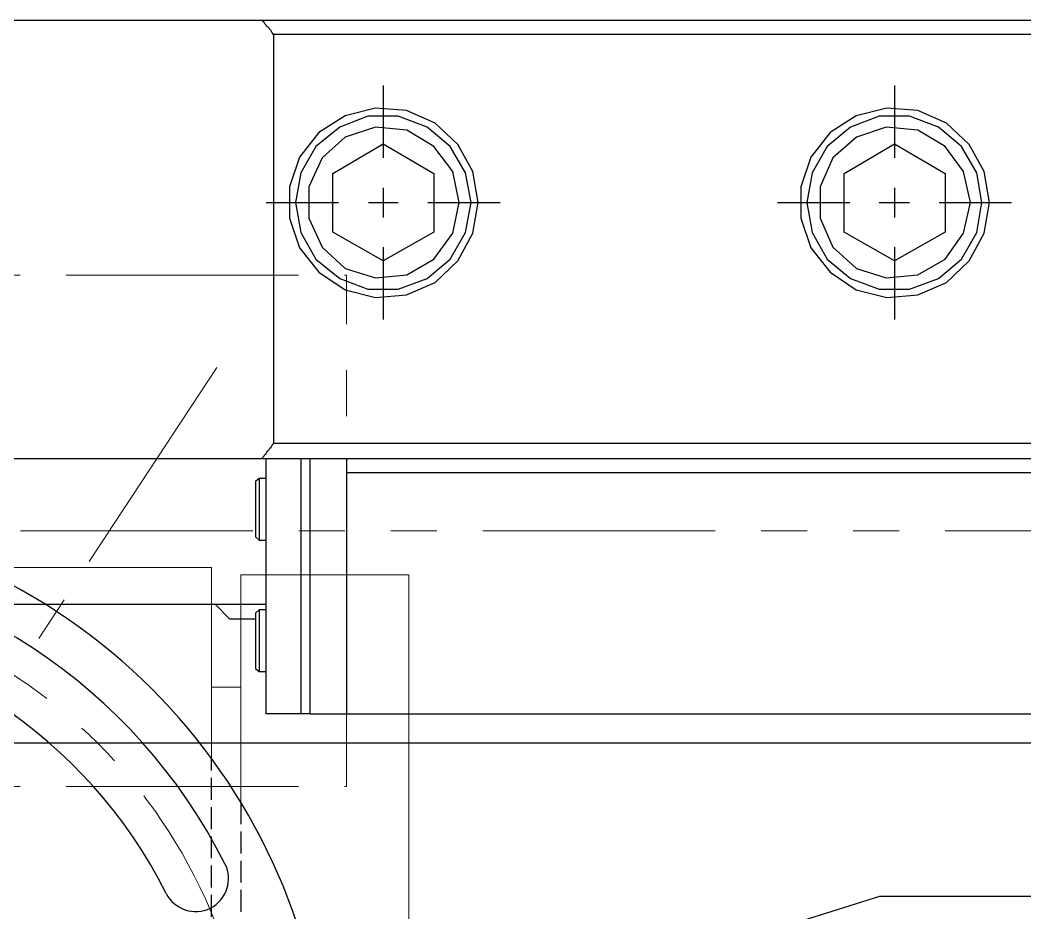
# Model space of a CAD drawing. Header units: millimetres. Extents: x -211 to 45495, y 24 to 52952.
# Drawn here: x 9354.1 to 9491.7, y 40593.2 to 40715.5 of the extents above; entities that cross this region are included whole.
import ezdxf

# ---------------------------------------------------------------- set-up
doc = ezdxf.new("R2010")
doc.units = ezdxf.units.MM
for name, pattern in [('CENTER', [50.7, 31.8, -6.3, 6.3, -6.3]), ('DASHED', [4, 3, -1]), ('PHANTOM', [63.3, 31.8, -6.3, 6.3, -6.3, 6.3, -6.3])]:
    doc.linetypes.add(name, pattern=pattern)
doc.layers.add('Layer2', color=7, linetype='Continuous')

# ---------------------------------------------------------------- blocks, each defined once
blk = doc.blocks.new('BLKF152')
at = {"layer": 'Layer2', "color": 3, "linetype": 'Continuous', "lineweight": 25}
for centre, radius, start, end in [((9317.91, 40637.45), 4.5, 83.5128, 269.5517), ((9313.79, 40565.55), 76.52, 26.7187, 86.7187), ((9313.79, 40565.55), 67.52, 26.7187, 86.53), ((9378.12, 40597.93), 4.5, 206.7187, 26.7187)]:
    blk.add_arc(centre, radius, start, end, dxfattribs=at)
blk = doc.blocks.new('BLKF139')
at = {"layer": 'Layer2', "color": 7, "linetype": 'CENTER', "lineweight": 13}
blk.add_line((9381.01, 40667.95), (9246.57, 40463.14), dxfattribs=at)
blk.add_circle((9313.79, 40565.55), 72.02, dxfattribs=at)
at = {"layer": 'Layer2', "color": 3, "linetype": 'Continuous', "lineweight": 25}
blk.add_arc((9313.79, 40565.55), 82.5, 254.3584, 219.079, dxfattribs=at)
blk.add_blockref('BLKF152', (0, 0), dxfattribs=at)
blk = doc.blocks.new('BLKF157')
at = {"layer": 'Layer2', "color": 6, "linetype": 'Continuous', "lineweight": 20}
for p, q in [((9380.29, 40640.55), (9348.16, 40640.55)), ((9380.29, 40614.37), (9380.29, 40640.55)), ((9384.29, 40639.55), (9384.29, 40608.39)), ((9407.29, 40639.55), (9384.29, 40639.55)), ((9407.29, 40341.55), (9407.29, 40639.55)), ((9384.29, 40624.15), (9380.29, 40624.15))]:
    blk.add_line(p, q, dxfattribs=at)
at = {"layer": 'Layer2', "color": 7, "linetype": 'DASHED', "lineweight": 25}
for p, q in [((9380.29, 40516.72), (9380.29, 40614.37)), ((9384.29, 40608.39), (9384.29, 40522.7))]:
    blk.add_line(p, q, dxfattribs=at)
blk = doc.blocks.new('BLKF156')
at = {"layer": 'Layer2', "color": 6, "linetype": 'Continuous', "lineweight": 20}
blk.add_blockref('BLKF157', (0, 0), dxfattribs=at)
blk = doc.blocks.new('BLKF135')
at = {"layer": 'Layer2', "color": 7, "linetype": 'Continuous', "lineweight": 13}
blk.add_blockref('BLKF139', (0, 0), dxfattribs=at)
at = {"layer": 'Layer2', "color": 7, "linetype": 'CENTER', "lineweight": 13}
blk.add_blockref('BLKF156', (0, 0), dxfattribs=at)
blk = doc.blocks.new('BLKF1714')
at = {"layer": 'Layer2', "color": 7, "linetype": 'Continuous', "lineweight": 25}
for p, q in [((9387.5, 40715.16), (9387.33, 40715.33)), ((9387.59, 40714.99), (9387.5, 40715.16)), ((9387.76, 40714.81), (9387.59, 40714.99)), ((9387.85, 40714.64), (9387.76, 40714.81)), ((9388.02, 40714.56), (9387.85, 40714.64)), ((9388.19, 40714.38), (9388.02, 40714.56)), ((9388.28, 40714.21), (9388.19, 40714.38)), ((9388.45, 40714.04), (9388.28, 40714.21)), ((9388.54, 40713.87), (9388.45, 40714.04)), ((9388.71, 40713.69), (9388.54, 40713.87)), ((9388.79, 40713.52), (9388.71, 40713.69)), ((9716.8, 40713.52), (9388.79, 40713.52))]:
    blk.add_line(p, q, dxfattribs=at)
blk = doc.blocks.new('BLKF1715')
at = {"layer": 'Layer2', "color": 7, "linetype": 'Continuous', "lineweight": 25}
for p, q in [((9388.19, 40656.69), (9388.28, 40656.86)), ((9388.28, 40656.86), (9388.45, 40657.03)), ((9388.45, 40657.03), (9388.54, 40657.2)), ((9388.54, 40657.2), (9388.71, 40657.38)), ((9387.24, 40655.48), (9387.33, 40655.65)), ((9387.33, 40655.65), (9387.5, 40655.83)), ((9387.5, 40655.83), (9387.59, 40656)), ((9387.59, 40656), (9387.76, 40656.17)), ((9387.76, 40656.17), (9387.85, 40656.34)), ((9387.85, 40656.34), (9388.02, 40656.52)), ((9388.02, 40656.52), (9388.19, 40656.69))]:
    blk.add_line(p, q, dxfattribs=at)
blk = doc.blocks.new('BLKF2025')
at = {"layer": 'Layer2', "color": 7, "linetype": 'Continuous', "lineweight": 25}
for p, q in [((9472.67, 40700.86), (9468.62, 40699.49)), ((9476.98, 40700.43), (9472.67, 40700.86)), ((9480.76, 40698.19), (9476.98, 40700.43)), ((9468.62, 40699.49), (9465.35, 40696.64)), ((9483.26, 40694.75), (9480.76, 40698.19)), ((9465.35, 40696.64), (9463.63, 40692.68)), ((9484.21, 40690.53), (9483.26, 40694.75)), ((9463.63, 40692.68), (9463.63, 40688.38)), ((9463.63, 40688.38), (9465.35, 40684.42)), ((9480.76, 40682.78), (9483.26, 40686.31)), ((9465.35, 40684.42), (9468.62, 40681.49)), ((9476.98, 40680.63), (9480.76, 40682.78)), ((9468.62, 40681.49), (9472.67, 40680.2)), ((9472.67, 40680.2), (9476.98, 40680.63))]:
    blk.add_line(p, q, dxfattribs=at)
blk = doc.blocks.new('BLKF2026')
at = {"layer": 'Layer2', "color": 7, "linetype": 'Continuous', "lineweight": 25}
for p, q in [((9471.72, 40702.33), (9467.76, 40700.86)), ((9475.86, 40702.33), (9471.72, 40702.33)), ((9479.82, 40700.86), (9475.86, 40702.33)), ((9467.76, 40700.86), (9464.58, 40698.19)), ((9483, 40698.19), (9479.82, 40700.86)), ((9464.58, 40698.19), (9462.51, 40694.58)), ((9485.07, 40694.58), (9483, 40698.19)), ((9462.51, 40694.58), (9461.82, 40690.53)), ((9485.76, 40690.53), (9485.07, 40694.58)), ((9461.82, 40690.53), (9462.51, 40686.4)), ((9462.51, 40686.4), (9464.58, 40682.78)), ((9483, 40682.78), (9485.07, 40686.4)), ((9464.58, 40682.78), (9467.76, 40680.11)), ((9479.82, 40680.11), (9483, 40682.78)), ((9467.76, 40680.11), (9471.72, 40678.65)), ((9475.86, 40678.65), (9479.82, 40680.11)), ((9471.72, 40678.65), (9475.86, 40678.65))]:
    blk.add_line(p, q, dxfattribs=at)
blk = doc.blocks.new('BLKF2031')
at = {"layer": 'Layer2', "color": 7, "linetype": 'Continuous', "lineweight": 25}
for p, q in [((9401.71, 40702.33), (9397.84, 40700.86)), ((9405.85, 40702.33), (9401.71, 40702.33)), ((9409.81, 40700.86), (9405.85, 40702.33)), ((9397.84, 40700.86), (9394.56, 40698.19)), ((9412.99, 40698.19), (9409.81, 40700.86)), ((9394.56, 40698.19), (9392.5, 40694.58)), ((9415.06, 40694.58), (9412.99, 40698.19)), ((9392.5, 40694.58), (9391.81, 40690.53)), ((9415.83, 40690.53), (9415.06, 40694.58)), ((9391.81, 40690.53), (9392.5, 40686.4)), ((9392.5, 40686.4), (9394.56, 40682.78)), ((9412.99, 40682.78), (9415.06, 40686.4)), ((9394.56, 40682.78), (9397.84, 40680.11)), ((9409.81, 40680.11), (9412.99, 40682.78)), ((9397.84, 40680.11), (9401.71, 40678.65)), ((9405.85, 40678.65), (9409.81, 40680.11)), ((9401.71, 40678.65), (9405.85, 40678.65))]:
    blk.add_line(p, q, dxfattribs=at)
blk = doc.blocks.new('BLKF2032')
at = {"layer": 'Layer2', "color": 7, "linetype": 'Continuous', "lineweight": 25}
for p, q in [((9402.75, 40700.86), (9398.61, 40699.49)), ((9407.05, 40700.43), (9402.75, 40700.86)), ((9410.75, 40698.19), (9407.05, 40700.43)), ((9398.61, 40699.49), (9395.43, 40696.64)), ((9413.34, 40694.75), (9410.75, 40698.19)), ((9395.43, 40696.64), (9393.62, 40692.68)), ((9414.2, 40690.53), (9413.34, 40694.75)), ((9393.62, 40692.68), (9393.62, 40688.38)), ((9393.62, 40688.38), (9395.43, 40684.42)), ((9410.75, 40682.78), (9413.34, 40686.31)), ((9395.43, 40684.42), (9398.61, 40681.49)), ((9407.05, 40680.63), (9410.75, 40682.78)), ((9398.61, 40681.49), (9402.75, 40680.2)), ((9402.75, 40680.2), (9407.05, 40680.63))]:
    blk.add_line(p, q, dxfattribs=at)
blk = doc.blocks.new('BLKF2321')
at = {"layer": 'Layer2', "color": 7, "linetype": 'Continuous', "lineweight": 25}
for p, q in [((9468.54, 40702.41), (9465.01, 40700.09)), ((9472.76, 40703.45), (9468.54, 40702.41)), ((9476.98, 40703.1), (9472.76, 40703.45)), ((9480.94, 40701.38), (9476.98, 40703.1)), ((9484.04, 40698.45), (9480.94, 40701.38)), ((9465.01, 40700.09), (9462.34, 40696.73)), ((9486.1, 40694.75), (9484.04, 40698.45)), ((9462.34, 40696.73), (9460.96, 40692.68)), ((9486.79, 40690.53), (9486.1, 40694.75)), ((9460.96, 40692.68), (9460.96, 40688.38)), ((9460.96, 40688.38), (9462.34, 40684.33)), ((9484.04, 40682.52), (9486.1, 40686.31)), ((9462.34, 40684.33), (9465.01, 40680.97)), ((9480.94, 40679.59), (9484.04, 40682.52)), ((9465.01, 40680.97), (9468.54, 40678.56)), ((9476.98, 40677.87), (9480.94, 40679.59)), ((9468.54, 40678.56), (9472.76, 40677.53)), ((9472.76, 40677.53), (9476.98, 40677.87))]:
    blk.add_line(p, q, dxfattribs=at)
blk = doc.blocks.new('BLKF2322')
at = {"layer": 'Layer2', "color": 7, "linetype": 'Continuous', "lineweight": 25}
for p, q in [((9398.61, 40702.41), (9395, 40700.09)), ((9402.75, 40703.45), (9398.61, 40702.41)), ((9406.97, 40703.1), (9402.75, 40703.45)), ((9410.93, 40701.38), (9406.97, 40703.1)), ((9414.03, 40698.45), (9410.93, 40701.38)), ((9395, 40700.09), (9392.33, 40696.73)), ((9416.09, 40694.75), (9414.03, 40698.45)), ((9392.33, 40696.73), (9390.95, 40692.68)), ((9416.78, 40690.53), (9416.09, 40694.75)), ((9390.95, 40692.68), (9390.95, 40688.38)), ((9390.95, 40688.38), (9392.33, 40684.33)), ((9414.03, 40682.52), (9416.09, 40686.31)), ((9392.33, 40684.33), (9395, 40680.97)), ((9410.93, 40679.59), (9414.03, 40682.52)), ((9395, 40680.97), (9398.61, 40678.56)), ((9406.97, 40677.87), (9410.93, 40679.59)), ((9398.61, 40678.56), (9402.75, 40677.53)), ((9402.75, 40677.53), (9406.97, 40677.87))]:
    blk.add_line(p, q, dxfattribs=at)
blk = doc.blocks.new('BLKF1660')
at = {"layer": 'Layer2', "color": 7, "linetype": 'Continuous', "lineweight": 25}
for p, q in [((9325.76, 40715.5), (9718.78, 40715.5)), ((9387.33, 40715.33), (9387.24, 40715.5)), ((9388.79, 40713.52), (9388.79, 40657.55)), ((9403.78, 40706.55), (9403.78, 40696.64)), ((9473.79, 40706.55), (9473.79, 40696.64)), ((9396.89, 40694.49), (9403.78, 40698.54)), ((9403.78, 40698.54), (9410.75, 40694.49)), ((9466.9, 40694.49), (9473.79, 40698.54)), ((9473.79, 40698.54), (9480.76, 40694.49)), ((9396.89, 40686.48), (9396.89, 40694.49)), ((9410.75, 40694.49), (9410.75, 40686.48)), ((9466.9, 40686.48), (9466.9, 40694.49)), ((9480.76, 40694.49), (9480.76, 40686.48)), ((9403.78, 40692.51), (9403.78, 40688.46)), ((9473.79, 40692.51), (9473.79, 40688.46)), ((9387.76, 40690.53), (9397.66, 40690.53)), ((9401.8, 40690.53), (9405.85, 40690.53)), ((9409.89, 40690.53), (9419.8, 40690.53)), ((9413.34, 40686.31), (9414.2, 40690.53)), ((9415.06, 40686.4), (9415.83, 40690.53)), ((9416.09, 40686.31), (9416.78, 40690.53)), ((9457.77, 40690.53), (9467.68, 40690.53)), ((9471.72, 40690.53), (9475.86, 40690.53)), ((9479.9, 40690.53), (9489.81, 40690.53)), ((9483.26, 40686.31), (9484.21, 40690.53)), ((9485.07, 40686.4), (9485.76, 40690.53)), ((9486.1, 40686.31), (9486.79, 40690.53)), ((9403.78, 40682.52), (9396.89, 40686.48)), ((9410.75, 40686.48), (9403.78, 40682.52)), ((9473.79, 40682.52), (9466.9, 40686.48)), ((9480.76, 40686.48), (9473.79, 40682.52)), ((9403.78, 40684.42), (9403.78, 40674.51)), ((9473.79, 40684.42), (9473.79, 40674.51)), ((9388.71, 40657.38), (9388.79, 40657.55)), ((9388.79, 40657.55), (9716.8, 40657.55)), ((9325.76, 40655.48), (9718.78, 40655.48)), ((9387.76, 40620.52), (9387.76, 40655.48)), ((9392.58, 40620.52), (9392.58, 40655.48)), ((9393.79, 40620.52), (9393.79, 40655.48)), ((9398.78, 40655.48), (9398.78, 40620.52)), ((9703.8, 40653.5), (9398.78, 40653.5)), ((9386.81, 40652.73), (9386.3, 40652.3)), ((9386.3, 40652.3), (9386.3, 40644.72)), ((9386.81, 40652.73), (9386.81, 40644.29)), ((9387.76, 40652.73), (9386.81, 40652.73)), ((9386.3, 40644.72), (9386.81, 40644.29)), ((9386.81, 40644.29), (9387.76, 40644.29)), ((9239.82, 40635.5), (9387.76, 40635.5)), ((9380.79, 40635.5), (9382.77, 40633.52)), ((9382.77, 40633.52), (9386.3, 40633.52)), ((9386.81, 40634.73), (9386.3, 40634.3)), ((9386.3, 40634.3), (9386.3, 40626.72)), ((9386.81, 40634.73), (9386.81, 40626.29)), ((9387.76, 40634.73), (9386.81, 40634.73)), ((9386.3, 40626.72), (9386.81, 40626.29)), ((9386.81, 40626.29), (9387.76, 40626.29)), ((9393.79, 40620.52), (9387.76, 40620.52)), ((9393.79, 40620.52), (9398.78, 40620.52)), ((9398.78, 40620.52), (9538.03, 40620.52)), ((9552.76, 40616.47), (9074.82, 40616.47)), ((9431.77, 40582.97), (9471.81, 40595.55)), ((9471.81, 40595.55), (9576.95, 40595.55))]:
    blk.add_line(p, q, dxfattribs=at)
for name in ['BLKF1714', 'BLKF2322', 'BLKF2031', 'BLKF2321', 'BLKF2026', 'BLKF2032', 'BLKF2025', 'BLKF1715']:
    blk.add_blockref(name, (0, 0), dxfattribs=at)
blk = doc.blocks.new('BLKF2458')
at = {"layer": 'Layer2', "color": 7, "linetype": 'PHANTOM', "lineweight": 13}
for p, q in [((9233.79, 40680.55), (9398.79, 40680.55)), ((9398.79, 40610.55), (9398.79, 40680.55)), ((10651.94, 40645.55), (7088.79, 40645.55)), ((9233.79, 40610.55), (9398.79, 40610.55))]:
    blk.add_line(p, q, dxfattribs=at)

msp = doc.modelspace()

# ---------------------------------------------------------------- block references
at = {"layer": 'Layer2', "color": 7, "linetype": 'PHANTOM', "lineweight": 13}
for name in ['BLKF2458', 'BLKF135']:
    msp.add_blockref(name, (0, 0), dxfattribs=at)
at = {"layer": 'Layer2', "color": 7, "linetype": 'Continuous', "lineweight": 25}
msp.add_blockref('BLKF1660', (0, 0), dxfattribs=at)

doc.saveas('drawing.dxf')
